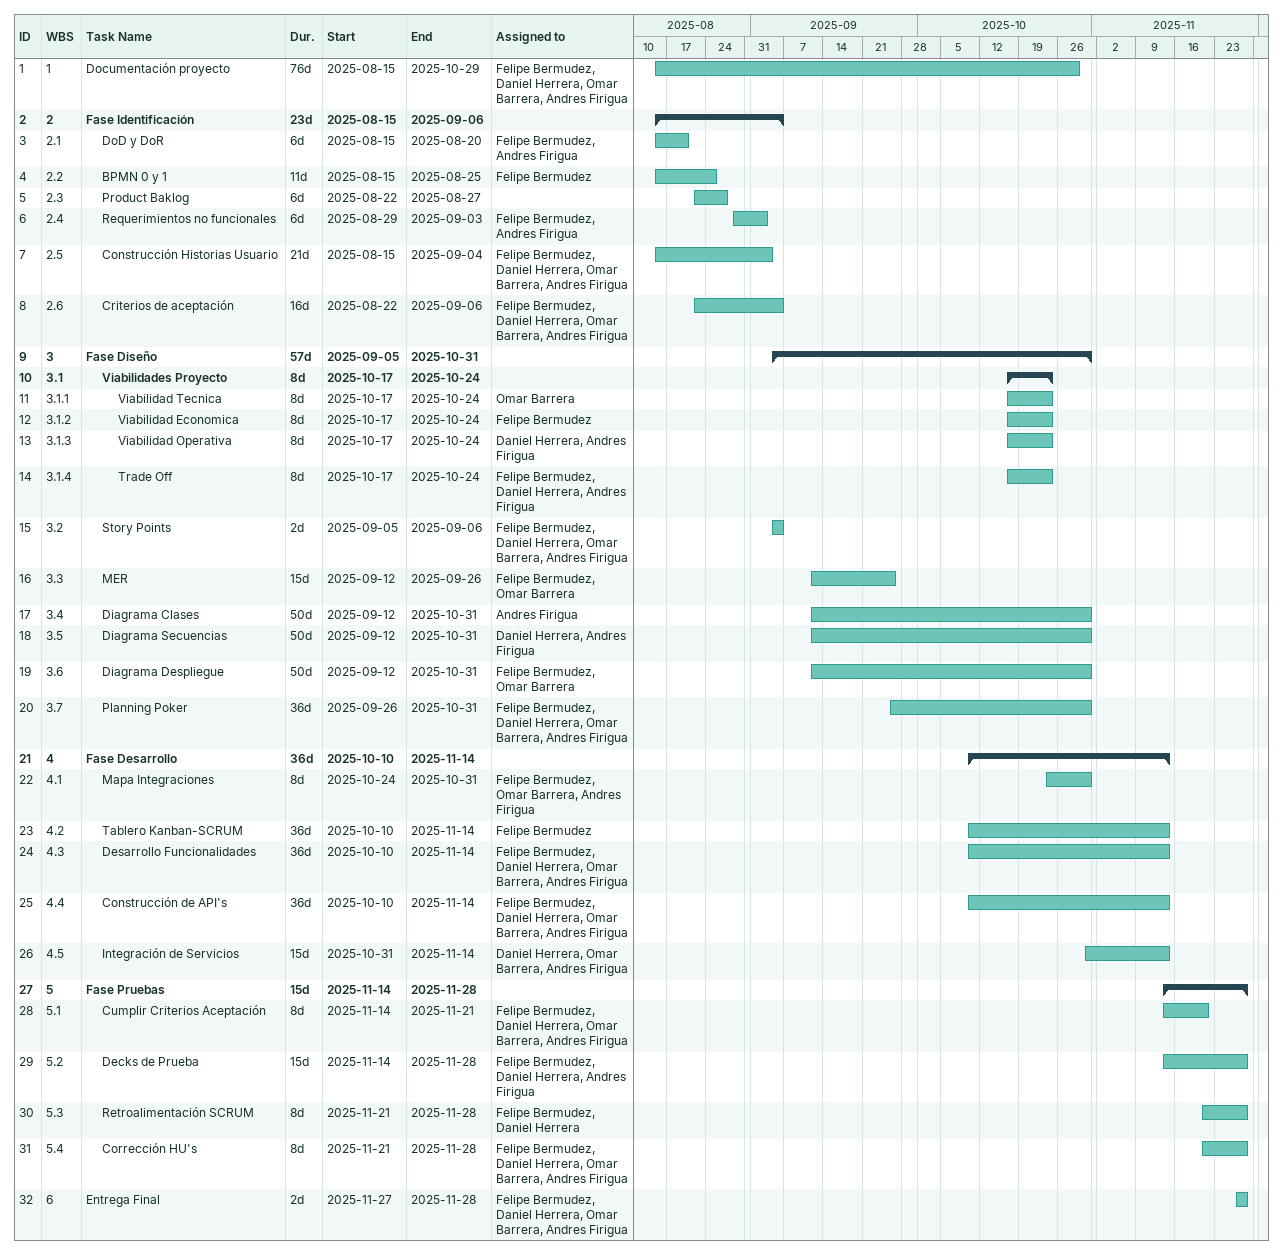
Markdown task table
| ID | WBS | Task | Duration | Start | Finish | Resources |
|---|---|---|---|---|---|---|
| 1 | 1 | Documentación proyecto | 76d | 2025-08-15 | 2025-10-29 | Felipe Bermudez, Daniel Herrera, Omar Barrera, Andres Firigua |
| 2 | 2 | **Fase Identificación** | 23d | 2025-08-15 | 2025-09-06 |  |
| 3 | 2.1 | DoD y DoR | 6d | 2025-08-15 | 2025-08-20 | Felipe Bermudez, Andres Firigua |
| 4 | 2.2 | BPMN 0 y 1 | 11d | 2025-08-15 | 2025-08-25 | Felipe Bermudez |
| 5 | 2.3 | Product Baklog | 6d | 2025-08-22 | 2025-08-27 |  |
| 6 | 2.4 | Requerimientos no funcionales | 6d | 2025-08-29 | 2025-09-03 | Felipe Bermudez, Andres Firigua |
| 7 | 2.5 | Construcción Historias Usuario | 21d | 2025-08-15 | 2025-09-04 | Felipe Bermudez, Daniel Herrera, Omar Barrera, Andres Firigua |
| 8 | 2.6 | Criterios de aceptación | 16d | 2025-08-22 | 2025-09-06 | Felipe Bermudez, Daniel Herrera, Omar Barrera, Andres Firigua |
| 9 | 3 | **Fase Diseño** | 57d | 2025-09-05 | 2025-10-31 |  |
| 10 | 3.1 | **Viabilidades Proyecto** | 8d | 2025-10-17 | 2025-10-24 |  |
| 11 | 3.1.1 | Viabilidad Tecnica | 8d | 2025-10-17 | 2025-10-24 | Omar Barrera |
| 12 | 3.1.2 | Viabilidad Economica | 8d | 2025-10-17 | 2025-10-24 | Felipe Bermudez |
| 13 | 3.1.3 | Viabilidad Operativa | 8d | 2025-10-17 | 2025-10-24 | Daniel Herrera, Andres Firigua |
| 14 | 3.1.4 | Trade Off | 8d | 2025-10-17 | 2025-10-24 | Felipe Bermudez, Daniel Herrera, Andres Firigua |
| 15 | 3.2 | Story Points | 2d | 2025-09-05 | 2025-09-06 | Felipe Bermudez, Daniel Herrera, Omar Barrera, Andres Firigua |
| 16 | 3.3 | MER | 15d | 2025-09-12 | 2025-09-26 | Felipe Bermudez, Omar Barrera |
| 17 | 3.4 | Diagrama Clases | 50d | 2025-09-12 | 2025-10-31 | Andres Firigua |
| 18 | 3.5 | Diagrama Secuencias | 50d | 2025-09-12 | 2025-10-31 | Daniel Herrera, Andres Firigua |
| 19 | 3.6 | Diagrama Despliegue | 50d | 2025-09-12 | 2025-10-31 | Felipe Bermudez, Omar Barrera |
| 20 | 3.7 | Planning Poker | 36d | 2025-09-26 | 2025-10-31 | Felipe Bermudez, Daniel Herrera, Omar Barrera, Andres Firigua |
| 21 | 4 | **Fase Desarrollo** | 36d | 2025-10-10 | 2025-11-14 |  |
| 22 | 4.1 | Mapa Integraciones | 8d | 2025-10-24 | 2025-10-31 | Felipe Bermudez, Omar Barrera, Andres Firigua |
| 23 | 4.2 | Tablero Kanban-SCRUM | 36d | 2025-10-10 | 2025-11-14 | Felipe Bermudez |
| 24 | 4.3 | Desarrollo Funcionalidades | 36d | 2025-10-10 | 2025-11-14 | Felipe Bermudez, Daniel Herrera, Omar Barrera, Andres Firigua |
| 25 | 4.4 | Construcción de API's | 36d | 2025-10-10 | 2025-11-14 | Felipe Bermudez, Daniel Herrera, Omar Barrera, Andres Firigua |
| 26 | 4.5 | Integración de Servicios | 15d | 2025-10-31 | 2025-11-14 | Daniel Herrera, Omar Barrera, Andres Firigua |
| 27 | 5 | **Fase Pruebas** | 15d | 2025-11-14 | 2025-11-28 |  |
| 28 | 5.1 | Cumplir Criterios Aceptación | 8d | 2025-11-14 | 2025-11-21 | Felipe Bermudez, Daniel Herrera, Omar Barrera, Andres Firigua |
| 29 | 5.2 | Decks de Prueba | 15d | 2025-11-14 | 2025-11-28 | Felipe Bermudez, Daniel Herrera, Andres Firigua |
| 30 | 5.3 | Retroalimentación SCRUM | 8d | 2025-11-21 | 2025-11-28 | Felipe Bermudez, Daniel Herrera |
| 31 | 5.4 | Corrección HU's | 8d | 2025-11-21 | 2025-11-28 | Felipe Bermudez, Daniel Herrera, Omar Barrera, Andres Firigua |
| 32 | 6 | Entrega Final | 2d | 2025-11-27 | 2025-11-28 | Felipe Bermudez, Daniel Herrera, Omar Barrera, Andres Firigua |
